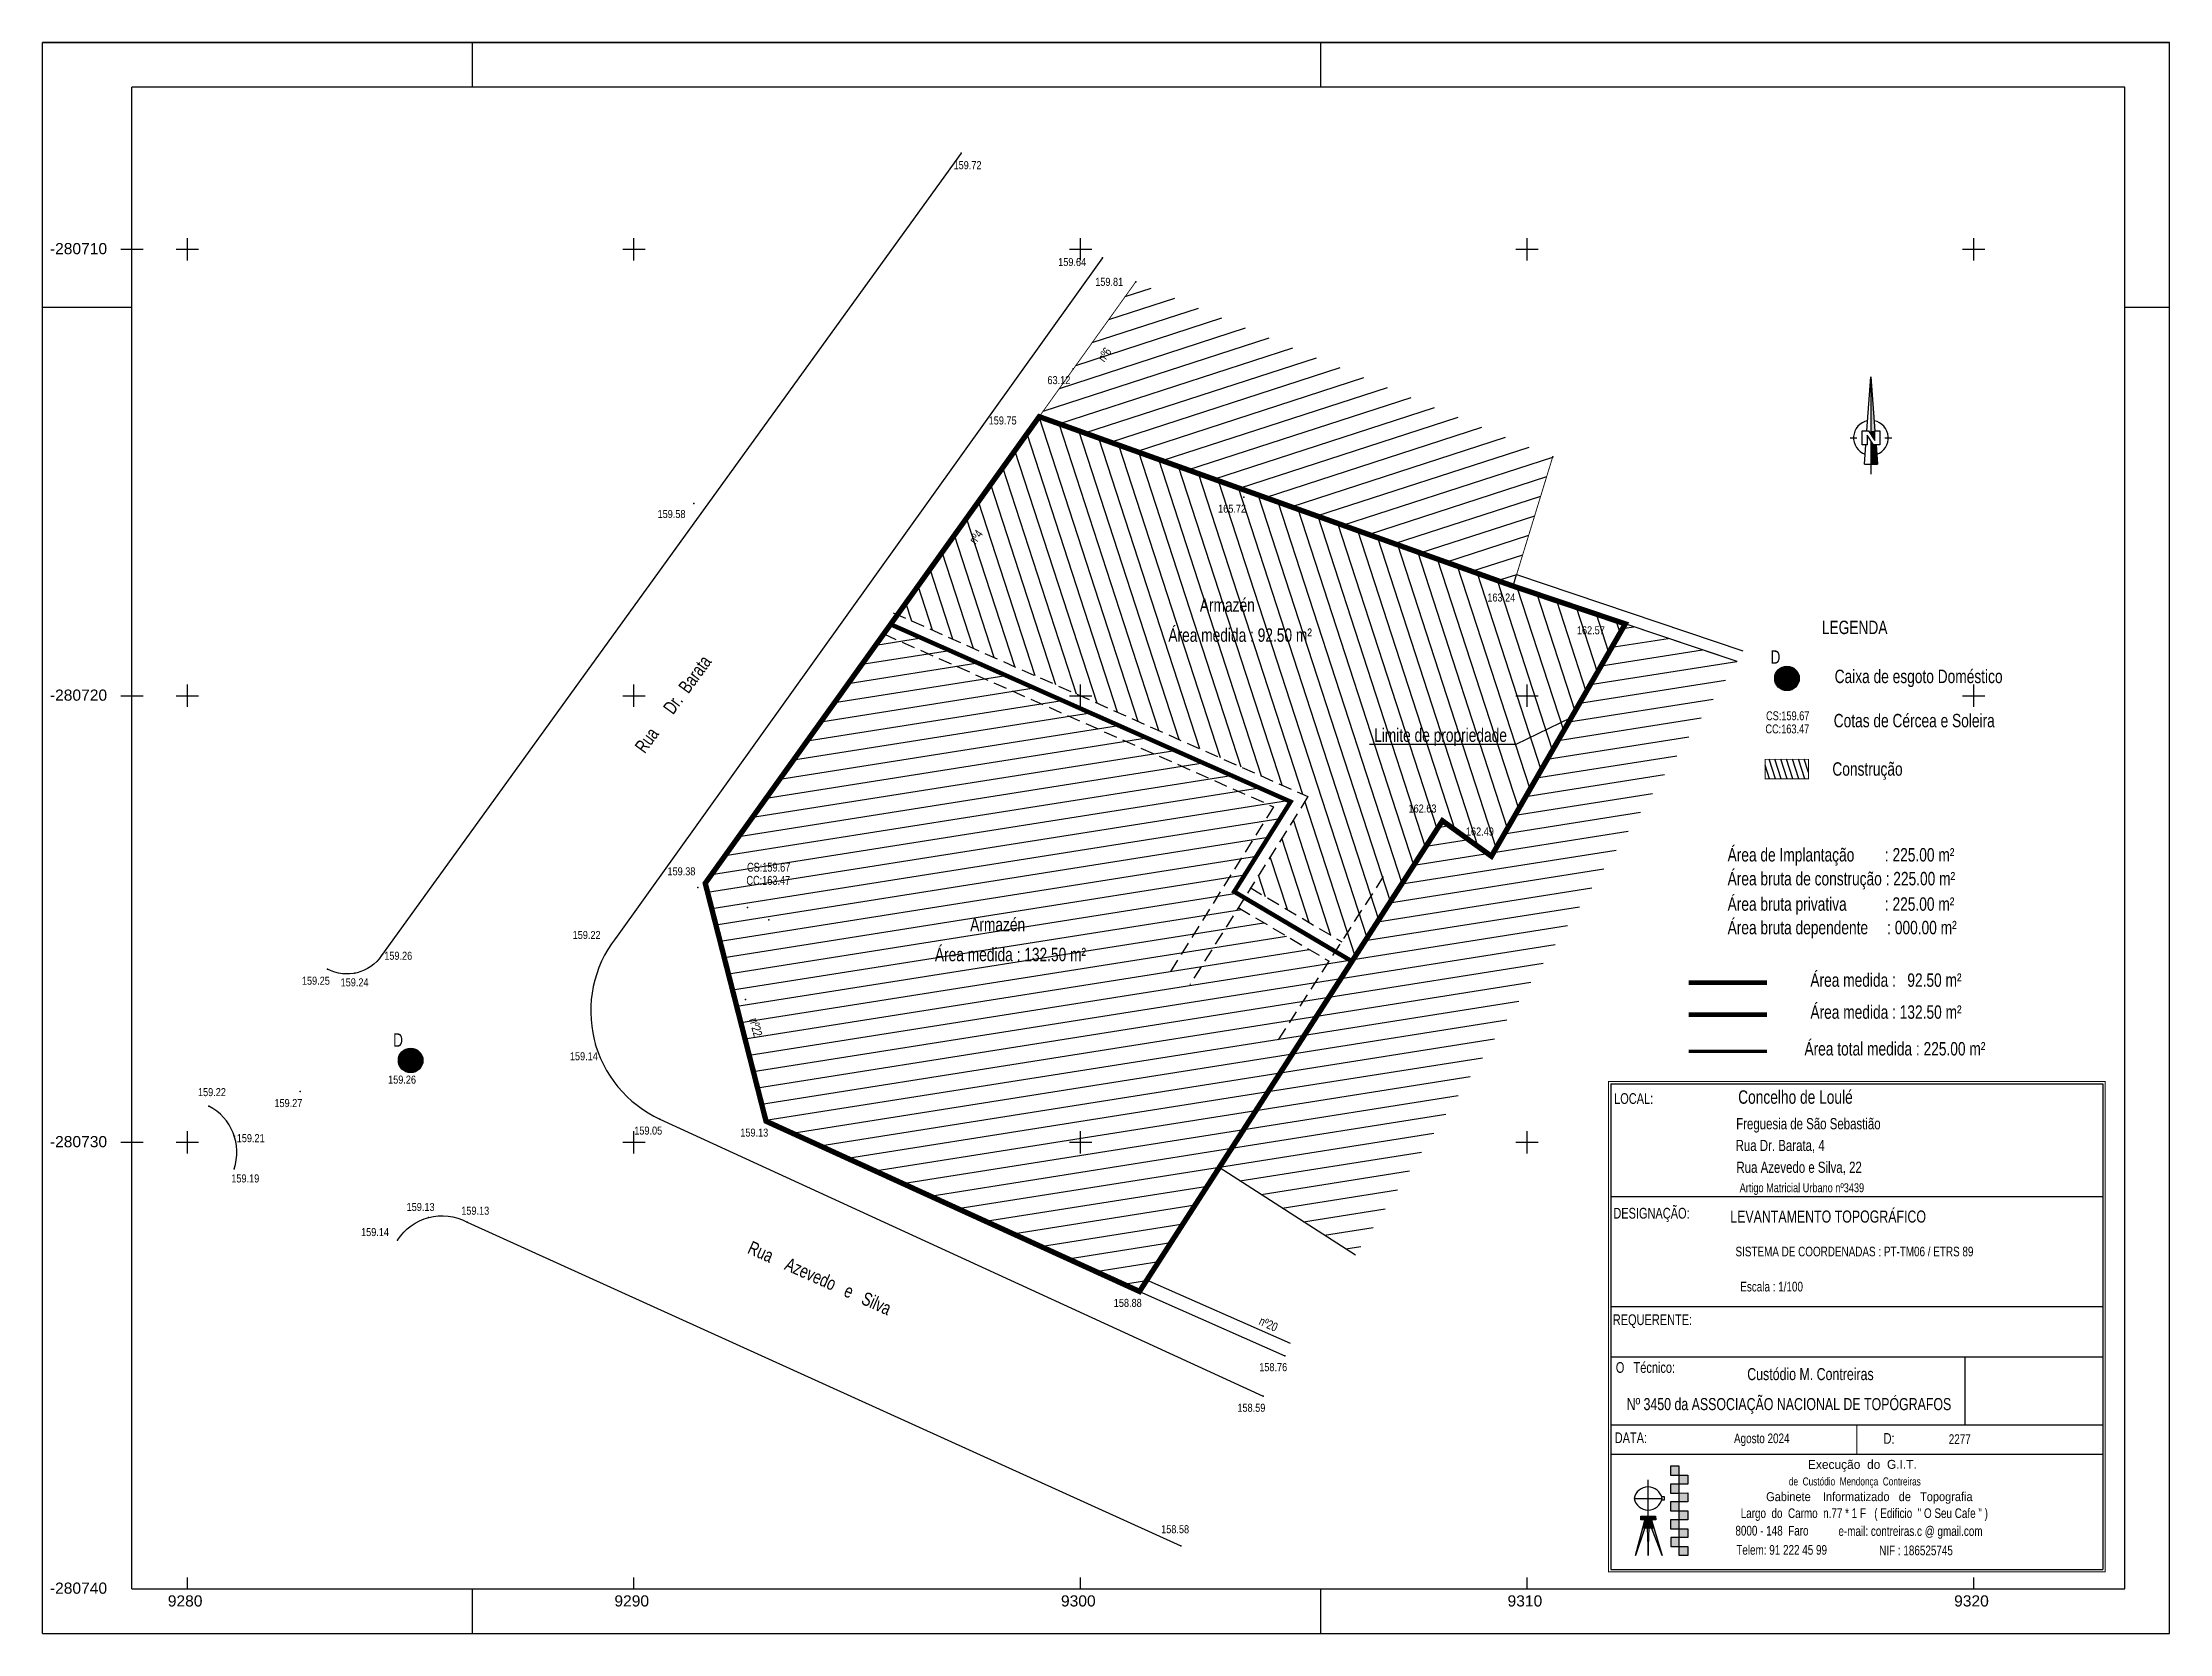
# Model space of a CAD drawing. Extents: x 9276.8 to 9324.4, y -280741 to -280705.4.
import ezdxf
from ezdxf.enums import TextEntityAlignment as Align

# ---------------------------------------------------------------- set-up
doc = ezdxf.new("R2010")
doc.units = 0
doc.header["$LTSCALE"] = 2
doc.header["$MEASUREMENT"] = 0
doc.header["$PDSIZE"] = 0.2
doc.linetypes.add('DASHDOT', pattern=[1, 0.5, -0.25, 0, -0.25])
doc.linetypes.add('DASHED', pattern=[0.75, 0.5, -0.25])
doc.layers.get('0').update_dxf_attribs({"linetype": 'CONTINUOUS'})
for name, color, linetype in [('ConsExist', 224, 'CONTINUOUS'), ('CONSTRUÇÃO HATCH', 252, 'CONTINUOUS'), ('MuroVedac', 7, 'CONTINUOUS'), ('PONTOS 2D', 250, 'CONTINUOUS'), ('PtCota', 1, 'CONTINUOUS'), ('PtCotaEd', 5, 'CONTINUOUS'), ('PtInfEsg', 244, 'CONTINUOUS'), ('PUNTOS', 250, 'CONTINUOUS'), ('QUADRO', 7, 'CONTINUOUS'), ('TEXTOS', 7, 'CONTINUOUS'), ('TxCota', 7, 'CONTINUOUS'), ('TxCotaEd', 7, 'CONTINUOUS'), ('TxPtInf', 7, 'CONTINUOUS')]:
    doc.layers.add(name, color=color, linetype=linetype)
doc.layers.add('Estrada', color=250, linetype='CONTINUOUS', lineweight=30)
doc.layers.add('LimPredio', color=1, linetype='DASHDOT', lineweight=50)
doc.styles.add('ARIAL', font='txt')
doc.styles.add('SWISS', font='swisscl.ttf', dxfattribs={"height": 0.5})
doc.styles.add('VINETA', font='vinet.ttf')

# ---------------------------------------------------------------- blocks, each defined once
blk = doc.blocks.new('CAIXA_CIRC_HA')
h = blk.add_hatch(color=256)
edge = h.paths.add_edge_path()
edge.add_arc((0, 0), 0.5, 0, 360)
blk.add_circle((0, 0), 0.5)
blk = doc.blocks.new('NORTE_N')
for p, q in [((-0.76, 1.44), (0.14, 13.54)), ((0.14, 13.54), (1.05, 1.44)), ((0.14, 13.54), (0.14, 0.58)), ((-4.54, -0.12), (-2.98, -0.12)), ((-1.32, -5.98), (-1, -1.69)), ((0.14, -0.83), (0.14, -8.23)), ((1.29, -1.69), (1.61, -5.98)), ((3.27, -0.12), (4.83, -0.12)), ((-1.32, -5.98), (1.61, -5.98))]:
    blk.add_line(p, q)
blk.add_lwpolyline([(0.73, -1.69), (-0.73, 0.46), (-0.73, -1.69), (-1.81, -1.69), (-1.81, 1.44), (-0.44, 1.44), (1.02, -0.71), (1.02, 1.44), (2.1, 1.44), (2.1, -1.69)], close=True)
for start, end in [(100.8857, 250.536), (289.464, 79.1143)]:
    blk.add_arc((0.14, -0.12), 3.9, start, end)
for points in [[(0.14, 13.54), (1.05, 1.44), (0.14, 1.44)], [(1.02, 1.44), (0.14, 1.44), (1.02, -0.71), (0.14, 0.58)], [(0.73, -1.69), (0.14, -1.69), (0.14, -0.83)], [(1.29, -1.69), (0.14, -1.69), (1.61, -5.98), (0.14, -5.98)]]:
    blk.add_solid(points)

msp = doc.modelspace()

# ---------------------------------------------------------------- hatches: boundary and pattern name
at = {"layer": 'CONSTRUÇÃO HATCH'}
h = msp.add_hatch(dxfattribs=at)
h.set_pattern_fill('ANSI31', color=256, scale=3, angle=333)
h.paths.add_polyline_path([(9301.238, -280710.727), (9310.573, -280714.651), (9309.686, -280717.543), (9299.075, -280713.749)])
h.paths.add_polyline_path([(9300.535, -280712.627), (9300.792, -280712.275), (9300.544, -280712.093), (9300.287, -280712.446)], flags=24)
h = msp.add_hatch(dxfattribs=at)
h.set_pattern_fill('ANSI31', color=256, scale=3, angle=63)
h.paths.add_polyline_path([(9312.199, -280718.39), (9309.686, -280717.543), (9299.075, -280713.749), (9295.902, -280718.183), (9299.999, -280720), (9300, -280720), (9300, -280720), (9305.091, -280722.259), (9303.809, -280724.302), (9305.848, -280725.508), (9305.707, -280725.727), (9306.078, -280725.947), (9308.104, -280722.799), (9309.201, -280723.593)])
h.paths.add_polyline_path([(9301.762, -280718.893), (9305.473, -280718.893), (9305.473, -280718.316), (9301.762, -280718.316)], flags=24)
h.paths.add_polyline_path([(9302.593, -280718.202), (9303.981, -280718.202), (9303.981, -280717.742), (9302.593, -280717.742)], flags=24)
h.paths.add_polyline_path([(9306.48, -280721.202), (9309.814, -280721.202), (9309.814, -280720.638), (9306.48, -280720.638)], flags=24)
h.paths.add_polyline_path([(9307.396, -280722.66), (9308.2, -280722.66), (9308.2, -280722.39), (9307.396, -280722.39)], flags=24)
h.paths.add_polyline_path([(9308.681, -280723.174), (9309.485, -280723.174), (9309.485, -280722.904), (9308.681, -280722.904)], flags=24)
h.paths.add_polyline_path([(9311.166, -280718.668), (9311.97, -280718.668), (9311.97, -280718.398), (9311.166, -280718.398)], flags=24)
h.paths.add_polyline_path([(9309.161, -280717.934), (9309.965, -280717.934), (9309.965, -280717.664), (9309.161, -280717.664)], flags=24)
h.paths.add_polyline_path([(9303.132, -280715.944), (9303.936, -280715.944), (9303.936, -280715.674), (9303.132, -280715.674)], flags=24)
h.paths.add_polyline_path([(9297.651, -280716.703), (9297.906, -280716.354), (9297.667, -280716.179), (9297.412, -280716.528)], flags=24)
h = msp.add_hatch(dxfattribs=at)
h.set_pattern_fill('ANSI31', color=256, scale=3, angle=324)
h.paths.add_polyline_path([(9291.597, -280724.199), (9292.958, -280729.527), (9301.321, -280733.34), (9306.078, -280725.947), (9305.707, -280725.727), (9305.566, -280725.946), (9303.533, -280724.743), (9303.671, -280724.523), (9303.441, -280724.387), (9304.705, -280722.372), (9295.748, -280718.399)])
h.paths.add_polyline_path([(9296.526, -280726.046), (9300.424, -280726.046), (9300.424, -280725.469), (9296.526, -280725.469)], flags=24)
h.paths.add_polyline_path([(9297.451, -280725.355), (9298.839, -280725.355), (9298.839, -280724.895), (9297.451, -280724.895)], flags=24)
h.paths.add_polyline_path([(9292.511, -280727.193), (9292.66, -280727.732), (9292.95, -280727.652), (9292.802, -280727.113)], flags=24)
h.paths.add_polyline_path([(9292.435, -280724.29), (9293.582, -280724.29), (9293.582, -280723.978), (9292.435, -280723.978)], flags=24)
h.paths.add_polyline_path([(9292.448, -280723.995), (9293.587, -280723.995), (9293.587, -280723.683), (9292.448, -280723.683)], flags=24)
h = msp.add_hatch(dxfattribs=at)
h.set_pattern_fill('ANSI31', color=256, scale=3, angle=324)
h.paths.add_polyline_path([(9314.707, -280719.235), (9306.154, -280732.526), (9303.106, -280730.565), (9308.104, -280722.799), (9309.201, -280723.593), (9312.199, -280718.39)])
h = msp.add_hatch(dxfattribs=at)
h.set_pattern_fill('ANSI31', color=256, angle=63)
h.set_pattern_definition([(108, (0, 1.36958), (-0.118882064537, -0.038627124297), [])])
h.paths.add_polyline_path([(9316.301, -280721.423), (9315.329, -280721.423), (9315.329, -280721.859), (9316.301, -280721.859)])
at = {"layer": 'QUADRO'}
h = msp.add_hatch(color=7, dxfattribs=at)
h.paths.add_polyline_path([(9313.404, -280737.255), (9313.212, -280737.256), (9313.212, -280737.455), (9313.404, -280737.455)])
h.paths.add_polyline_path([(9313.404, -280737.655), (9313.213, -280737.655), (9313.213, -280737.855), (9313.405, -280737.855)])
h.paths.add_polyline_path([(9313.405, -280738.054), (9313.213, -280738.055), (9313.214, -280738.254), (9313.405, -280738.254)])
h.paths.add_polyline_path([(9313.406, -280738.454), (9313.214, -280738.454), (9313.214, -280738.654), (9313.406, -280738.653)])
h.paths.add_polyline_path([(9313.215, -280738.853), (9313.215, -280739.053), (9313.407, -280739.053), (9313.407, -280738.853)])
h = msp.add_hatch(color=1, dxfattribs=at)
h.paths.add_polyline_path([(9313.596, -280737.455), (9313.404, -280737.455), (9313.404, -280737.655), (9313.596, -280737.654)])
h.paths.add_polyline_path([(9313.596, -280737.854), (9313.405, -280737.855), (9313.405, -280738.054), (9313.597, -280738.054)])
h.paths.add_polyline_path([(9313.405, -280738.254), (9313.406, -280738.454), (9313.598, -280738.453), (9313.597, -280738.254)])
h.paths.add_polyline_path([(9313.598, -280738.853), (9313.598, -280738.653), (9313.406, -280738.653), (9313.407, -280738.853)])
h.paths.add_polyline_path([(9313.407, -280739.053), (9313.407, -280739.253), (9313.599, -280739.252), (9313.599, -280739.052)])
h = msp.add_hatch(color=30, dxfattribs=at)
h.paths.add_polyline_path([(9312.807, -280738.455), (9312.879, -280738.455), (9312.878, -280738.375), (9312.543, -280738.375), (9312.543, -280738.455), (9312.639, -280738.455)])
h.paths.add_polyline_path([(9312.783, -280738.455), (9312.639, -280738.455), (9312.591, -280738.635), (9312.837, -280738.635)])
h = msp.add_hatch(color=2, dxfattribs=at)
h.paths.add_polyline_path([(9312.639, -280738.635), (9312.591, -280738.635), (9312.425, -280739.254)])
h.paths.add_polyline_path([(9312.735, -280738.635), (9312.687, -280738.635), (9312.712, -280739.254)])
h.paths.add_polyline_path([(9313.024, -280739.253), (9312.837, -280738.635), (9312.783, -280738.635)])

# ---------------------------------------------------------------- linework, layer by layer
at = {"layer": 'ConsExist', "const_width": 0.02, "flags": 128}
for points in [[(9310.573, -280714.651), (9309.686, -280717.543), (9299.075, -280713.749), (9301.238, -280710.727)], [(9312.199, -280718.39), (9309.201, -280723.593), (9308.104, -280722.799), (9301.321, -280733.34), (9292.958, -280729.527), (9291.597, -280724.199), (9299.075, -280713.749), (9309.686, -280717.543), (9312.199, -280718.39)], [(9314.707, -280719.235), (9312.199, -280718.39), (9309.201, -280723.593), (9308.104, -280722.799), (9303.106, -280730.565), (9306.154, -280732.526)]]:
    msp.add_lwpolyline(points, dxfattribs=at)
msp.add_lwpolyline([(9316.301, -280721.423), (9315.329, -280721.423), (9315.329, -280721.859), (9316.301, -280721.859)], close=True, dxfattribs=at)
at = {"layer": 'Estrada', "lineweight": -3}
for points in [[(9297.328, -280707.85), (9284.351, -280725.818, -0.379843), (9283.141, -280726.125)], [(9300.49, -280710.195), (9289.585, -280725.432, 0.481241), (9290.583, -280729.482), (9304.089, -280735.689)], [(9284.703, -280732.192, -0.389388), (9286.265, -280731.787), (9302.243, -280739.039)]]:
    msp.add_lwpolyline(points, format="xyb", dxfattribs=at)
msp.add_arc((9279.951, -280730.218), 1.158, 340.9299, 62.729, dxfattribs=at)
at = {"layer": 'LimPredio', "ltscale": 0.3, "const_width": 0.12, "flags": 128}
msp.add_lwpolyline([(9312.199, -280718.39), (9309.201, -280723.593), (9308.104, -280722.799), (9301.321, -280733.34), (9292.958, -280729.527), (9291.597, -280724.199), (9299.075, -280713.749), (9309.686, -280717.543), (9312.199, -280718.39)], close=True, dxfattribs=at)
at = {"layer": 'LimPredio', "color": 5, "ltscale": 0.2, "const_width": 0.1, "flags": 128}
msp.add_lwpolyline([(9306.078, -280725.947), (9303.441, -280724.387), (9304.705, -280722.372), (9295.748, -280718.399), (9299.075, -280713.749), (9309.686, -280717.543), (9312.199, -280718.39), (9312.199, -280718.39), (9309.201, -280723.593), (9308.104, -280722.799), (9306.078, -280725.947)], close=True, dxfattribs=at)
at = {"layer": 'LimPredio', "color": 4, "const_width": 0.1, "flags": 128}
msp.add_lwpolyline([(9295.748, -280718.399), (9304.705, -280722.372), (9303.441, -280724.387), (9306.078, -280725.947), (9301.321, -280733.34), (9292.958, -280729.527), (9291.597, -280724.199)], close=True, dxfattribs=at)
at = {"layer": 'LimPredio', "color": 5, "ltscale": 0.2, "const_width": 0.1, "flags": 128}
msp.add_lwpolyline([(9313.616, -280726.425), (9315.369, -280726.425)], dxfattribs=at)
at = {"layer": 'LimPredio', "color": 4, "ltscale": 0.8, "const_width": 0.1, "flags": 128}
msp.add_lwpolyline([(9313.616, -280727.142), (9315.369, -280727.142)], dxfattribs=at)
at = {"layer": 'LimPredio', "ltscale": 0.3, "const_width": 0.075, "flags": 128}
msp.add_lwpolyline([(9313.616, -280727.964), (9315.369, -280727.964)], dxfattribs=at)
at = {"layer": 'MuroVedac', "linetype": 'DASHED', "ltscale": 0.3}
for p, q in [((9295.804, -280718.139), (9305.091, -280722.259)), ((9295.593, -280718.615), (9304.325, -280722.488)), ((9305.091, -280722.259), (9302.451, -280726.468)), ((9304.325, -280722.488), (9302.004, -280726.189)), ((9304.434, -280727.706), (9306.84, -280723.966)), ((9303.798, -280724.295), (9305.848, -280725.508)), ((9303.533, -280724.743), (9305.566, -280725.946))]:
    msp.add_line(p, q, dxfattribs=at)
at = {"layer": 'MuroVedac', "linetype": 'Continuous'}
msp.add_lwpolyline([(9314.707, -280719.235), (9309.686, -280717.543), (9309.765, -280717.285), (9314.829, -280718.992)], dxfattribs=at)
at = {"layer": 'MuroVedac'}
msp.add_lwpolyline([(9304.699, -280734.506), (9301.485, -280733.085), (9301.321, -280733.34), (9304.578, -280734.78)], dxfattribs=at)
at = {"layer": 'PONTOS 2D'}
for p in [(9297.328, -280707.85), (9300.49, -280710.195), (9301.238, -280710.727), (9299.836, -280712.674), (9298.792, -280714.142), (9310.573, -280714.651), (9303.657, -280715.553), (9291.339, -280715.694), (9309.686, -280717.543), (9312.199, -280718.39), (9295.341, -280718.963), (9308.104, -280722.799), (9309.201, -280723.593), (9291.597, -280724.199), (9307.413, -280723.855), (9291.429, -280724.292), (9289.585, -280725.432), (9283.141, -280726.125), (9284.351, -280725.818), (9283.752, -280726.213), (9292.495, -280726.799), (9289.142, -280727.817), (9285, -280728.165), (9282.526, -280728.865), (9282.526, -280728.865), (9280.482, -280729.188), (9290.583, -280729.482), (9281.053, -280729.86), (9292.958, -280729.527), (9281.046, -280730.596), (9285.399, -280731.687), (9286.265, -280731.787), (9284.703, -280732.192), (9301.321, -280733.34), (9304.578, -280734.78), (9304.089, -280735.689), (9302.243, -280739.039)]:
    msp.add_point(p, dxfattribs=at)
at = {"layer": 'PtCota'}
for p in [(9297.328, -280707.85, 159.721), (9300.49, -280710.195, 159.641), (9301.238, -280710.727, 159.807), (9299.836, -280712.674, 63.12), (9298.792, -280714.142, 159.748), (9310.573, -280714.651, 66.504), (9303.657, -280715.553, 165.72), (9291.339, -280715.694, 159.578), (9309.686, -280717.543, 163.243), (9312.199, -280718.39, 162.572), (9295.341, -280718.963, 62.032), (9308.104, -280722.799, 162.629), (9309.201, -280723.593, 162.494), (9291.597, -280724.199, 159.375), (9307.413, -280723.855, 66.168), (9291.429, -280724.292, 163.466), (9289.585, -280725.432, 159.219), (9283.141, -280726.125, 159.245), (9284.351, -280725.818, 159.26), (9283.752, -280726.213, 159.238), (9292.495, -280726.799, 159.672), (9289.142, -280727.817, 159.144), (9285, -280728.165, 159.258), (9282.526, -280728.865, 159.267), (9282.526, -280728.865, 159.267), (9280.482, -280729.188, 159.224), (9290.583, -280729.482, 159.053), (9281.053, -280729.86, 159.209), (9292.958, -280729.527, 159.125), (9281.046, -280730.596, 159.189), (9285.399, -280731.687, 159.134), (9286.265, -280731.787, 159.126), (9284.703, -280732.192, 159.14), (9301.321, -280733.34, 158.877), (9304.578, -280734.78, 158.761), (9304.089, -280735.689, 158.586), (9302.243, -280739.039, 158.58)]:
    msp.add_point(p, dxfattribs=at)
at = {"layer": 'PtCotaEd', "lineweight": -3}
for p in [(9292.545, -280724.738, -3.8), (9293.017, -280725.019)]:
    msp.add_point(p, dxfattribs=at)
at = {"layer": 'PUNTOS'}
msp.add_line((9306.154, -280732.526), (9303.106, -280730.565), dxfattribs=at)
at = {"layer": 'QUADRO'}
for p, q in [((9276.757, -280741), (9276.757, -280705.37)), ((9324.384, -280705.37), (9276.757, -280705.37)), ((9276.757, -280705.37), (9324.384, -280705.37)), ((9276.757, -280705.37), (9324.384, -280705.37)), ((9286.384, -280706.37), (9286.384, -280705.37)), ((9305.384, -280706.37), (9305.384, -280705.37)), ((9324.384, -280741), (9324.384, -280705.37)), ((9278.757, -280740), (9278.757, -280706.37)), ((9276.757, -280711.3), (9278.757, -280711.3)), ((9323.384, -280711.3), (9324.384, -280711.3)), ((9286.384, -280741), (9286.384, -280740)), ((9305.384, -280741), (9305.384, -280740)), ((9276.757, -280741), (9324.384, -280741))]:
    msp.add_line(p, q, dxfattribs=at)
at = {"layer": 'QUADRO', "color": 7}
for p, q in [((9311.874, -280728.691), (9322.894, -280728.691)), ((9311.874, -280728.691), (9311.874, -280739.569)), ((9322.894, -280728.691), (9322.894, -280739.569)), ((9311.874, -280731.212), (9322.894, -280731.212)), ((9311.874, -280733.681), (9322.894, -280733.681)), ((9311.874, -280734.803), (9322.894, -280734.803)), ((9319.801, -280734.803), (9319.801, -280736.325)), ((9311.874, -280736.325), (9322.894, -280736.325)), ((9311.874, -280736.982), (9322.894, -280736.982)), ((9311.874, -280736.982), (9322.894, -280736.982)), ((9311.874, -280739.569), (9322.894, -280739.569))]:
    msp.add_line(p, q, dxfattribs=at)
at = {"layer": 'QUADRO', "lineweight": 30}
for p, q in [((9312.711, -280738.375), (9312.709, -280737.556)), ((9312.398, -280737.976), (9313.021, -280737.975)), ((9313.011, -280737.935), (9313.069, -280737.935)), ((9313.069, -280738.015), (9313.011, -280738.015)), ((9313.069, -280737.935), (9313.069, -280738.015))]:
    msp.add_line(p, q, dxfattribs=at)
at = {"layer": 'QUADRO', "color": 1}
for p, q in [((9313.404, -280737.255), (9313.212, -280737.256)), ((9313.212, -280737.256), (9313.212, -280737.455)), ((9313.212, -280737.455), (9313.404, -280737.455)), ((9313.407, -280739.253), (9313.404, -280737.255)), ((9313.404, -280737.455), (9313.596, -280737.455)), ((9313.596, -280737.455), (9313.596, -280737.654)), ((9313.404, -280737.655), (9313.213, -280737.655)), ((9313.213, -280737.655), (9313.213, -280737.855)), ((9313.213, -280737.855), (9313.405, -280737.855)), ((9313.405, -280738.054), (9313.213, -280738.055)), ((9313.213, -280738.055), (9313.214, -280738.254)), ((9313.596, -280737.654), (9313.404, -280737.655)), ((9313.405, -280737.855), (9313.596, -280737.854)), ((9313.597, -280738.054), (9313.405, -280738.054)), ((9313.596, -280737.854), (9313.597, -280738.054)), ((9313.214, -280738.254), (9313.405, -280738.254)), ((9313.406, -280738.454), (9313.214, -280738.454)), ((9313.214, -280738.454), (9313.214, -280738.654)), ((9313.405, -280738.254), (9313.597, -280738.254)), ((9313.598, -280738.453), (9313.406, -280738.454)), ((9313.597, -280738.254), (9313.598, -280738.453)), ((9313.214, -280738.654), (9313.406, -280738.653)), ((9313.407, -280738.853), (9313.215, -280738.853)), ((9313.215, -280738.853), (9313.215, -280739.053)), ((9313.406, -280738.653), (9313.598, -280738.653)), ((9313.598, -280738.853), (9313.407, -280738.853)), ((9313.598, -280738.653), (9313.598, -280738.853)), ((9313.215, -280739.053), (9313.407, -280739.053)), ((9313.407, -280739.053), (9313.599, -280739.052)), ((9313.599, -280739.252), (9313.407, -280739.253)), ((9313.599, -280739.052), (9313.599, -280739.252))]:
    msp.add_line(p, q, dxfattribs=at)
at = {"layer": 'QUADRO', "color": 30}
for p, q in [((9312.543, -280738.455), (9312.543, -280738.375)), ((9312.543, -280738.375), (9312.878, -280738.375)), ((9312.639, -280738.455), (9312.543, -280738.455)), ((9312.591, -280738.635), (9312.639, -280738.455)), ((9312.807, -280738.455), (9312.639, -280738.455)), ((9312.879, -280738.455), (9312.783, -280738.455)), ((9312.783, -280738.455), (9312.837, -280738.635)), ((9312.878, -280738.375), (9312.879, -280738.455)), ((9312.591, -280738.635), (9312.837, -280738.635))]:
    msp.add_line(p, q, dxfattribs=at)
at = {"layer": 'QUADRO', "color": 2}
for p, q in [((9312.639, -280738.635), (9312.425, -280739.254)), ((9312.425, -280739.254), (9312.591, -280738.635)), ((9312.687, -280738.635), (9312.712, -280739.254)), ((9312.712, -280739.254), (9312.735, -280738.635)), ((9313.024, -280739.253), (9312.783, -280738.635)), ((9312.837, -280738.635), (9313.024, -280739.253))]:
    msp.add_line(p, q, dxfattribs=at)
at = {"layer": 'QUADRO'}
msp.add_lwpolyline([(9278.757, -280740), (9323.384, -280740), (9323.384, -280706.37), (9278.757, -280706.37)], dxfattribs=at)
at = {"layer": 'QUADRO', "linetype": 'Continuous'}
for points in [[(9278.757, -280710.25), (9278.757, -280709.75)], [(9280, -280710.25), (9280, -280709.75)], [(9290, -280710.25), (9290, -280709.75)], [(9300, -280710.25), (9300, -280709.75)], [(9310, -280710.25), (9310, -280709.75)], [(9320, -280710.25), (9320, -280709.75)], [(9278.507, -280710), (9279.007, -280710)], [(9279.75, -280710), (9280.25, -280710)], [(9289.75, -280710), (9290.25, -280710)], [(9299.75, -280710), (9300.25, -280710)], [(9309.75, -280710), (9310.25, -280710)], [(9319.75, -280710), (9320.25, -280710)], [(9278.757, -280720.25), (9278.757, -280719.75)], [(9280, -280720.25), (9280, -280719.75)], [(9290, -280720.25), (9290, -280719.75)], [(9300, -280720.25), (9300, -280719.75)], [(9310, -280720.25), (9310, -280719.75)], [(9320, -280720.25), (9320, -280719.75)], [(9278.507, -280720), (9279.007, -280720)], [(9279.75, -280720), (9280.25, -280720)], [(9289.75, -280720), (9290.25, -280720)], [(9299.75, -280720), (9300.25, -280720)], [(9309.75, -280720), (9310.25, -280720)], [(9319.75, -280720), (9320.25, -280720)], [(9278.757, -280730.25), (9278.757, -280729.75)], [(9280, -280730.25), (9280, -280729.75)], [(9290, -280730.25), (9290, -280729.75)], [(9300, -280730.25), (9300, -280729.75)], [(9310, -280730.25), (9310, -280729.75)], [(9278.507, -280730), (9279.007, -280730)], [(9279.75, -280730), (9280.25, -280730)], [(9289.75, -280730), (9290.25, -280730)], [(9299.75, -280730), (9300.25, -280730)], [(9309.75, -280730), (9310.25, -280730)], [(9280, -280740), (9280, -280739.75)], [(9290, -280740), (9290, -280739.75)], [(9300, -280740), (9300, -280739.75)], [(9310, -280740), (9310, -280739.75)], [(9320, -280740), (9320, -280739.75)], [(9279.75, -280740), (9280.25, -280740)], [(9289.75, -280740), (9290.25, -280740)], [(9299.75, -280740), (9300.25, -280740)], [(9309.75, -280740), (9310.25, -280740)], [(9319.75, -280740), (9320.25, -280740)]]:
    msp.add_lwpolyline(points, dxfattribs=at)
at = {"layer": 'QUADRO', "color": 250, "const_width": 0.021}
msp.add_lwpolyline([(9322.947, -280739.622), (9322.947, -280728.638), (9311.821, -280728.638), (9311.821, -280739.622)], close=True, dxfattribs=at)
at = {"layer": 'QUADRO', "color": 7, "const_width": 0.021}
msp.add_lwpolyline([(9317.384, -280736.325), (9317.384, -280736.982)], dxfattribs=at)
at = {"layer": 'QUADRO', "lineweight": 30}
for centre, start, end in [((9312.71, -280738.033), 10.526, 169.6916), ((9312.71, -280737.919), 190.4977, 349.7199)]:
    msp.add_arc(centre, 0.317, start, end, dxfattribs=at)
at = {"layer": 'TEXTOS'}
for p, q in [((9309.757, -280721.085), (9310.99, -280720.488)), ((9306.472, -280721.085), (9309.757, -280721.085))]:
    msp.add_line(p, q, dxfattribs=at)

# ---------------------------------------------------------------- block references
at = {"layer": 'PtInfEsg', "xscale": 0.55, "yscale": 0.55, "zscale": 0.55}
for p in [(9315.819, -280719.61), (9285, -280728.165)]:
    msp.add_blockref('CAIXA_CIRC_HA', p, dxfattribs=at)
at = {"layer": 'QUADRO', "xscale": 0.1, "yscale": 0.1, "zscale": 0.1574999999993452}
msp.add_blockref('NORTE_N', (9317.685, -280714.212), dxfattribs=at)

# ---------------------------------------------------------------- texts
at = {"layer": 'QUADRO', "linetype": 'Continuous', "style": 'ARIAL'}
for s, p in [('-280710', (9276.922, -280710.11)), ('-280720', (9276.922, -280720.11)), ('-280730', (9276.922, -280730.11)), ('-280740', (9276.922, -280740.11)), ('9280', (9279.562, -280740.396)), ('9290', (9289.562, -280740.396)), ('9300', (9299.562, -280740.396)), ('9310', (9309.562, -280740.396)), ('9320', (9319.562, -280740.396))]:
    msp.add_text(s, height=0.25, dxfattribs=at).set_placement(p)
at = {"layer": 'QUADRO'}
for s, height, rotation, style, p in [('nº6', 0.2, 53.8721, 'SWISS', (9300.619, -280712.418)), ('nº4', 0.2, 53.8721, 'SWISS', (9297.739, -280716.499)), ('Rua      Dr.  Barata', 0.3, 53.8721, 'SWISS', (9290.997, -280720.274)), ('nº22', 0.2, 285.3806, 'SWISS', (9292.634, -280727.449)), ('Rua    Azevedo   e   Silva', 0.3, 335.9295, 'SWISS', (9294.099, -280733.176)), ('nº20', 0.2, 335.4429, 'SWISS', (9304.167, -280734.161)), ('Execução  do  G.I.T. ', 0.2, 0.1088, 'VINETA', (9317.545, -280737.314))]:
    msp.add_text(s, height=height, rotation=rotation, dxfattribs=dict(at, style=style)).set_placement(p, align=Align.CENTER)
at = {"layer": 'QUADRO', "style": 'SWISS'}
for s, height, p in [('LOCAL:', 0.24, (9312.386, -280729.14)), ('Concelho de Loulé', 0.3, (9316.009, -280729.136)), ('Freguesia de São Sebastião', 0.25, (9316.299, -280729.708)), ('Rua Dr. Barata, 4', 0.25, (9315.667, -280730.195)), ('Rua Azevedo e Silva, 22', 0.25, (9316.091, -280730.684)), ('Artigo Matricial Urbano nº3439', 0.2, (9316.153, -280731.118)), ('DESIGNAÇÃO:', 0.24, (9312.785, -280731.708)), ('LEVANTAMENTO TOPOGRÁFICO', 0.27, (9316.741, -280731.798)), ('SISTEMA DE COORDENADAS : PT-TM06 / ETRS 89', 0.216, (9317.33, -280732.554)), ('REQUERENTE:', 0.24, (9312.807, -280734.093)), ('O   Técnico: ', 0.24, (9312.684, -280735.163)), ('DATA:', 0.24, (9312.324, -280736.737)), ('D:', 0.24, (9318.105, -280736.752)), ('de  Custódio  Mendonça  Contreiras', 0.18, (9317.339, -280737.685)), ('Largo  do  Carmo  n.77 * 1 F   ( Edificio  " O Seu Cafe " )', 0.216, (9317.551, -280738.414)), ('8000 - 148  Faro', 0.216, (9315.483, -280738.806)), ('Telem: 91 222 45 99', 0.216, (9315.7, -280739.236)), ('e-mail: contreiras.c @ gmail.com', 0.216, (9318.585, -280738.815)), ('NIF : 186525745', 0.216, (9318.709, -280739.248))]:
    msp.add_text(s, height=height, dxfattribs=at).set_placement(p, align=Align.CENTER)
msp.add_text('Escala : 1/100', height=0.216, dxfattribs=at).set_placement((9316.177, -280733.34), align=Align.RIGHT)
at = {"layer": 'QUADRO', "lineweight": 5, "style": 'SWISS'}
for s, p in [('Custódio M. Contreiras', (9316.345, -280735.326)), ('Nº 3450 da ASSOCIAÇÃO NACIONAL DE TOPÓGRAFOS', (9315.864, -280735.998))]:
    msp.add_text(s, height=0.27, dxfattribs=at).set_placement(p, align=Align.CENTER)
at = {"layer": 'QUADRO', "color": 7, "style": 'SWISS'}
for s, p in [('Agosto 2024', (9315.255, -280736.738)), ('2277', (9319.688, -280736.755))]:
    msp.add_text(s, height=0.216, dxfattribs=at).set_placement(p, align=Align.CENTER)
at = {"layer": 'QUADRO', "style": 'SWISS', "width": 1.2}
msp.add_text('Gabinete    Informatizado   de   Topografia', height=0.2, dxfattribs=at).set_placement((9317.664, -280738.036), align=Align.CENTER)
at = {"layer": 'TEXTOS', "style": 'SWISS'}
for p in [(9303.287, -280718.118), (9298.145, -280725.272)]:
    msp.add_text('Armazén', height=0.3, dxfattribs=at).set_placement(p, align=Align.CENTER)
for s, p in [('Área medida : 92.50 m² ', (9303.617, -280718.604)), ('LEGENDA', (9317.335, -280718.468, -5.25)), ('Área medida : 132.50 m² ', (9298.475, -280725.757)), ('Área medida :   92.50 m² ', (9318.078, -280726.33)), ('Área medida : 132.50 m² ', (9318.079, -280727.046)), ('Área total medida : 225.00 m² ', (9318.279, -280727.868))]:
    msp.add_text(s, height=0.3, dxfattribs=at).set_placement(p, align=Align.MIDDLE)
for s, p in [('Limite de propriedade', (9306.574, -280721.032)), (' Área de Implantação        : 225.00 m²', (9314.404, -280723.711)), (' Área bruta de construção : 225.00 m²', (9314.404, -280724.245)), (' Área bruta privativa          : 225.00 m²', (9314.404, -280724.814)), (' Área bruta dependente     : 000.00 m²', (9314.404, -280725.341))]:
    msp.add_text(s, height=0.3, dxfattribs=at).set_placement(p)
at = {"layer": 'TxCota', "width": 0.85}
for s, p in [(' 159.72', (9297.1, -280708.206)), (' 159.64', (9299.443, -280710.375)), (' 159.81', (9300.272, -280710.819)), (' 63.12', (9299.203, -280713.02)), (' 159.75', (9297.887, -280713.924)), (' 159.58', (9290.472, -280716.019)), (' 165.72', (9303.024, -280715.899)), (' 163.24', (9309.053, -280717.889)), (' 162.57', (9311.058, -280718.623)), (' 162.63', (9307.288, -280722.615)), (' 162.49', (9308.573, -280723.129)), (' 159.38', (9290.694, -280724.021)), (' 159.22', (9288.571, -280725.447)), (' 159.26', (9284.352, -280725.912)), (' 159.25', (9282.508, -280726.471)), (' 159.24', (9283.375, -280726.508)), (' 159.14', (9288.509, -280728.163)), (' 159.26', (9284.438, -280728.686)), (' 159.22', (9280.181, -280728.966)), (' 159.27', (9281.893, -280729.211)), (' 159.27', (9281.893, -280729.211)), (' 159.21', (9281.049, -280729.997)), (' 159.05', (9289.95, -280729.828)), (' 159.13', (9292.325, -280729.873)), (' 159.19', (9280.928, -280730.899)), (' 159.13', (9284.853, -280731.539)), (' 159.13', (9286.077, -280731.622)), (' 159.14', (9283.833, -280732.1)), (' 158.88', (9300.688, -280733.686)), (' 158.76', (9303.945, -280735.126)), (' 158.59', (9303.456, -280736.035)), (' 158.58', (9301.749, -280738.755))]:
    msp.add_text(s, height=0.18, dxfattribs=at).set_placement(p)
at = {"layer": 'TxCotaEd', "style": 'SWISS'}
for s, p in [('CS:159.67', (9315.836, -280720.347, -198.427)), ('CC:163.47', (9315.827, -280720.642, -194.482)), ('CS:159.67', (9293.017, -280723.739, -198.427)), ('CC:163.47', (9293.009, -280724.034, -194.482))]:
    msp.add_text(s, height=0.2, dxfattribs=at).set_placement(p, align=Align.TOP_CENTER)
at = {"layer": 'TxPtInf', "style": 'SWISS'}
for p in [(9315.561, -280718.982), (9284.718, -280727.559)]:
    msp.add_text('D', height=0.3, dxfattribs=at).set_placement(p, align=Align.TOP_CENTER)
for s, p in [('Caixa de esgoto Doméstico', (9318.767, -280719.6, -10.5)), ('Cotas de Cércea e Soleira', (9318.669, -280720.547, -10.5)), ('Construção', (9317.622, -280721.679, -10.5))]:
    msp.add_text(s, height=0.3, dxfattribs=at).set_placement(p, align=Align.MIDDLE)

doc.saveas('drawing.dxf')
